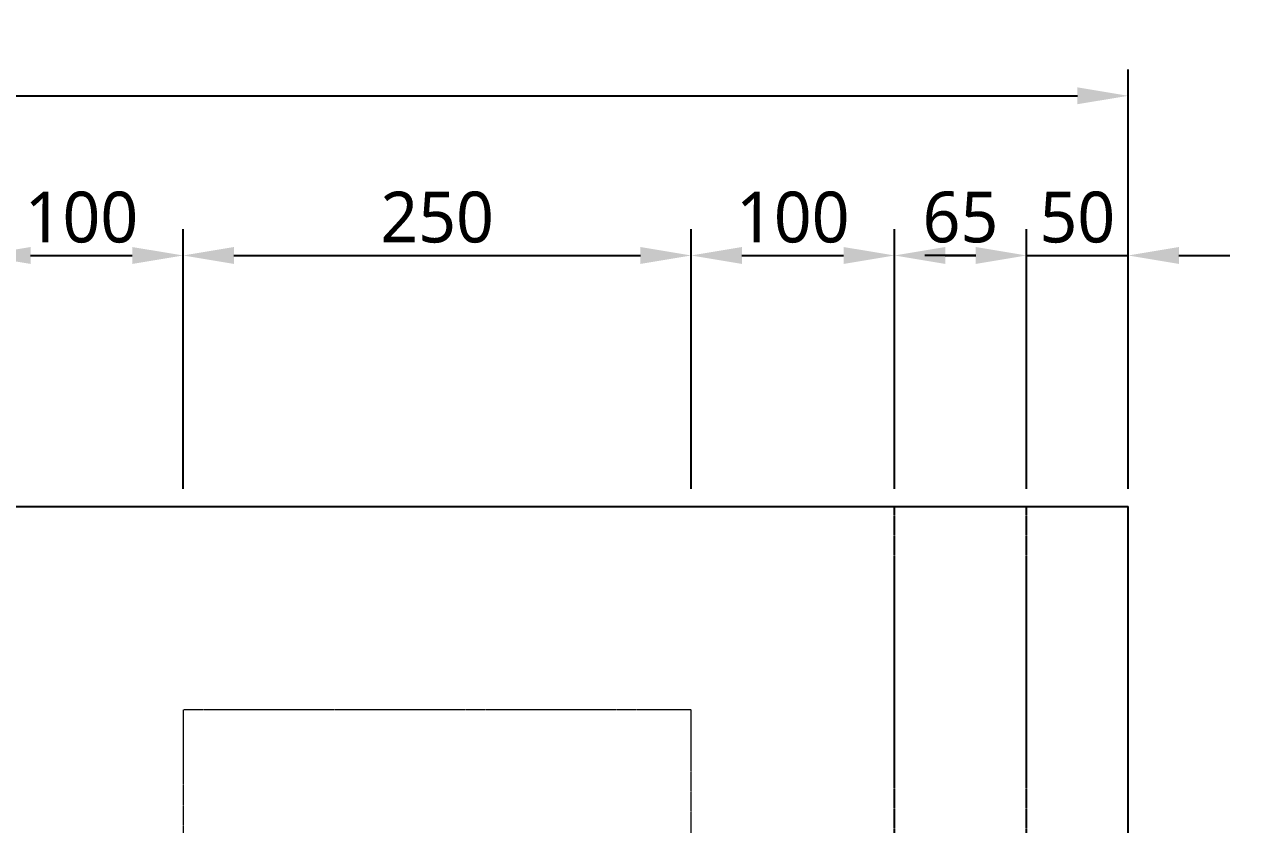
# Model space of a CAD drawing. Header units: millimetres. Extents: x -9013 to 516, y -36629 to 6082.
# Drawn here: x -1498 to -896, y -8029 to -7636 of the extents above; entities that cross this region are included whole.
import ezdxf

# ---------------------------------------------------------------- set-up
doc = ezdxf.new("R2010")
doc.units = ezdxf.units.MM
doc.header["$LTSCALE"] = 0.05
doc.linetypes.add('CENTER', pattern=[50.8, 31.75, -6.35, 6.35, -6.35])
doc.linetypes.add('CENTER2', pattern=[28.575, 19.05, -3.175, 3.175, -3.175])
doc.layers.get('0').update_dxf_attribs({"lineweight": 18})
doc.layers.get('Defpoints').update_dxf_attribs({"color": 140, "lineweight": 18})
doc.layers.add('2CONC', color=4, linetype='Continuous')
doc.layers.add('HWAT___5CS', color=3, linetype='CENTER2')
doc.layers.add('G-Anno-Std-Cntr', color=1, linetype='CENTER2', lineweight=18)
doc.styles.add('trebuchet_MS', font='trebuc.ttf')
doc.dimstyles.new('MGP', dxfattribs={"dimtxt": 2.5, "dimasz": 2.5, "dimexe": 1.25, "dimexo": 0.625, "dimtad": 1, "dimdec": 0, "dimtxsty": 'trebuchet_MS', "dimcen": 2.5, "dimclrt": 7, "dimadec": 0, "dimazin": 0, "dimtfac": 1, "dimtdec": 0, "dimtmove": 0, "dimatfit": 3, "dimfxl": 1.148294, "dimfxlon": 1, "dimarcsym": 2})

# ---------------------------------------------------------------- blocks, each defined once
blk = doc.blocks.new('*D349')
at = {"color": 0, "lineweight": -2, "transparency": 16777216}
for p, q in [((-844.13, -7972.81), (-716.31, -7972.81)), ((-729.31, -8397.81), (-729.31, -7997.81)), ((-844.13, -8422.81), (-716.31, -8422.81))]:
    blk.add_line(p, q, dxfattribs=at)
at = {"color": 0, "transparency": 16777216}
for points in [[(-733.47, -7997.81), (-725.14, -7997.81), (-729.31, -7972.81)], [(-733.47, -8397.81), (-725.14, -8397.81), (-729.31, -8422.81)]]:
    blk.add_solid(points, dxfattribs=at)
at = {"layer": 'Defpoints', "color": 0, "transparency": 16777216}
for p in [(-1170.19, -7972.81), (-729.31, -7972.81), (-1170.19, -8422.81)]:
    blk.add_point(p, dxfattribs=at)
at = {"color": 7, "transparency": 16777216, "insert": (-748.02, -8197.81), "char_height": 25, "attachment_point": 5, "rotation": 90, "style": 'trebuchet_MS'}
blk.add_mtext('450', dxfattribs=at)
blk = doc.blocks.new('*D350')
at = {"color": 0, "lineweight": -2, "transparency": 16777216}
for p, q in [((-844.13, -7872.81), (-716.31, -7872.81)), ((-729.31, -7947.81), (-729.31, -7897.81)), ((-844.13, -7972.81), (-716.31, -7972.81))]:
    blk.add_line(p, q, dxfattribs=at)
at = {"color": 0, "transparency": 16777216}
for points in [[(-733.47, -7897.81), (-725.14, -7897.81), (-729.31, -7872.81)], [(-733.47, -7947.81), (-725.14, -7947.81), (-729.31, -7972.81)]]:
    blk.add_solid(points, dxfattribs=at)
at = {"layer": 'Defpoints', "color": 0, "transparency": 16777216}
for p in [(-1186.54, -7872.81), (-729.31, -7872.81), (-1170.19, -7972.81)]:
    blk.add_point(p, dxfattribs=at)
at = {"color": 7, "transparency": 16777216, "insert": (-748.02, -7922.81), "char_height": 25, "attachment_point": 5, "rotation": 90, "style": 'trebuchet_MS'}
blk.add_mtext('100', dxfattribs=at)
blk = doc.blocks.new('*D353')
at = {"color": 0, "lineweight": -2, "transparency": 16777216}
for p, q in [((-703.61, -7872.81), (-575.78, -7872.81)), ((-588.78, -7897.81), (-588.78, -10147.81)), ((-703.61, -10172.81), (-575.78, -10172.81))]:
    blk.add_line(p, q, dxfattribs=at)
at = {"color": 0, "transparency": 16777216}
for points in [[(-592.95, -7897.81), (-584.62, -7897.81), (-588.78, -7872.81)], [(-592.95, -10147.81), (-584.62, -10147.81), (-588.78, -10172.81)]]:
    blk.add_solid(points, dxfattribs=at)
at = {"layer": 'Defpoints', "color": 0, "transparency": 16777216}
for p in [(-955.19, -7872.81), (-955.19, -10172.81), (-588.78, -10172.81)]:
    blk.add_point(p, dxfattribs=at)
at = {"color": 7, "transparency": 16777216, "insert": (-607.5, -9022.81), "char_height": 25, "attachment_point": 5, "rotation": 90, "style": 'trebuchet_MS'}
blk.add_mtext('2300', dxfattribs=at)
blk = doc.blocks.new('gas meter 1')
at = {"layer": 'G-Anno-Std-Cntr'}
blk.add_lwpolyline([(-6480.2, 2746.98), (-6230.2, 2746.98), (-6230.2, 3196.98), (-6480.2, 3196.98)], close=True, dxfattribs=at)
blk = doc.blocks.new('*D368')
at = {"color": 0, "lineweight": -2, "transparency": 16777216}
for p, q in [((-1520.19, -7864.12), (-1520.19, -7736.29)), ((-1420.19, -7864.12), (-1420.19, -7736.29)), ((-1495.19, -7749.29), (-1445.19, -7749.29))]:
    blk.add_line(p, q, dxfattribs=at)
at = {"color": 0, "transparency": 16777216}
for points in [[(-1495.19, -7745.13), (-1495.19, -7753.46), (-1520.19, -7749.29)], [(-1445.19, -7745.13), (-1445.19, -7753.46), (-1420.19, -7749.29)]]:
    blk.add_solid(points, dxfattribs=at)
at = {"layer": 'Defpoints', "color": 0, "transparency": 16777216}
for p in [(-1420.19, -7749.29), (-1520.19, -7972.81), (-1420.19, -7972.81)]:
    blk.add_point(p, dxfattribs=at)
at = {"color": 7, "transparency": 16777216, "insert": (-1470.19, -7730.57), "char_height": 25, "attachment_point": 5, "style": 'trebuchet_MS'}
blk.add_mtext('100', dxfattribs=at)
blk = doc.blocks.new('*D369')
at = {"color": 0, "lineweight": -2, "transparency": 16777216}
for p, q in [((-1420.19, -7864.12), (-1420.19, -7736.29)), ((-1170.19, -7864.12), (-1170.19, -7736.29)), ((-1395.19, -7749.29), (-1195.19, -7749.29))]:
    blk.add_line(p, q, dxfattribs=at)
at = {"color": 0, "transparency": 16777216}
for points in [[(-1395.19, -7745.13), (-1395.19, -7753.46), (-1420.19, -7749.29)], [(-1195.19, -7745.13), (-1195.19, -7753.46), (-1170.19, -7749.29)]]:
    blk.add_solid(points, dxfattribs=at)
at = {"layer": 'Defpoints', "color": 0, "transparency": 16777216}
for p in [(-1170.19, -7749.29), (-1420.19, -7972.81), (-1170.19, -7972.81)]:
    blk.add_point(p, dxfattribs=at)
at = {"color": 7, "transparency": 16777216, "insert": (-1295.19, -7730.57), "char_height": 25, "attachment_point": 5, "style": 'trebuchet_MS'}
blk.add_mtext('250', dxfattribs=at)
blk = doc.blocks.new('*D370')
at = {"color": 0, "lineweight": -2, "transparency": 16777216}
for p, q in [((-1170.19, -7864.12), (-1170.19, -7736.29)), ((-1070.19, -7864.12), (-1070.19, -7736.29)), ((-1145.19, -7749.29), (-1095.19, -7749.29))]:
    blk.add_line(p, q, dxfattribs=at)
at = {"color": 0, "transparency": 16777216}
for points in [[(-1145.19, -7745.13), (-1145.19, -7753.46), (-1170.19, -7749.29)], [(-1095.19, -7745.13), (-1095.19, -7753.46), (-1070.19, -7749.29)]]:
    blk.add_solid(points, dxfattribs=at)
at = {"layer": 'Defpoints', "color": 0, "transparency": 16777216}
for p in [(-1070.19, -7749.29), (-1170.19, -7972.81), (-1070.19, -7972.81)]:
    blk.add_point(p, dxfattribs=at)
at = {"color": 7, "transparency": 16777216, "insert": (-1120.19, -7730.57), "char_height": 25, "attachment_point": 5, "style": 'trebuchet_MS'}
blk.add_mtext('100', dxfattribs=at)
blk = doc.blocks.new('*D371')
at = {"color": 0, "lineweight": -2, "transparency": 16777216}
for p, q in [((-1070.19, -7864.12), (-1070.19, -7736.29)), ((-1005.19, -7864.12), (-1005.19, -7736.29)), ((-1045.19, -7749.29), (-1030.19, -7749.29))]:
    blk.add_line(p, q, dxfattribs=at)
at = {"color": 0, "transparency": 16777216}
for points in [[(-1045.19, -7745.13), (-1045.19, -7753.46), (-1070.19, -7749.29)], [(-1030.19, -7745.13), (-1030.19, -7753.46), (-1005.19, -7749.29)]]:
    blk.add_solid(points, dxfattribs=at)
at = {"layer": 'Defpoints', "color": 0, "transparency": 16777216}
for p in [(-1005.19, -7749.29), (-1070.19, -7911.15), (-1005.19, -7911.15)]:
    blk.add_point(p, dxfattribs=at)
at = {"color": 7, "transparency": 16777216, "insert": (-1037.69, -7730.53), "char_height": 25, "attachment_point": 5, "style": 'trebuchet_MS'}
blk.add_mtext('65', dxfattribs=at)
blk = doc.blocks.new('*D372')
at = {"color": 0, "lineweight": -2, "transparency": 16777216}
for p, q in [((-1005.19, -7864.12), (-1005.19, -7736.29)), ((-955.19, -7864.12), (-955.19, -7736.29)), ((-1030.19, -7749.29), (-1055.19, -7749.29)), ((-1005.19, -7749.29), (-955.19, -7749.29)), ((-930.19, -7749.29), (-905.19, -7749.29))]:
    blk.add_line(p, q, dxfattribs=at)
at = {"color": 0, "transparency": 16777216}
for points in [[(-1030.19, -7745.13), (-1030.19, -7753.46), (-1005.19, -7749.29)], [(-930.19, -7745.13), (-930.19, -7753.46), (-955.19, -7749.29)]]:
    blk.add_solid(points, dxfattribs=at)
at = {"layer": 'Defpoints', "color": 0, "transparency": 16777216}
for p in [(-955.19, -7749.29), (-1005.19, -7911.15), (-955.19, -7911.15)]:
    blk.add_point(p, dxfattribs=at)
at = {"color": 7, "transparency": 16777216, "insert": (-980.19, -7730.57), "char_height": 25, "attachment_point": 5, "style": 'trebuchet_MS'}
blk.add_mtext('50', dxfattribs=at)
blk = doc.blocks.new('*D373')
at = {"color": 0, "lineweight": -2, "transparency": 16777216}
for p, q in [((-2370.19, -7785.56), (-2370.19, -7657.73)), ((-955.19, -7785.56), (-955.19, -7657.73)), ((-2345.19, -7670.73), (-980.19, -7670.73))]:
    blk.add_line(p, q, dxfattribs=at)
at = {"color": 0, "transparency": 16777216}
for points in [[(-2345.19, -7666.56), (-2345.19, -7674.89), (-2370.19, -7670.73)], [(-980.19, -7666.56), (-980.19, -7674.89), (-955.19, -7670.73)]]:
    blk.add_solid(points, dxfattribs=at)
at = {"layer": 'Defpoints', "color": 0, "transparency": 16777216}
for p in [(-955.19, -7670.73), (-2370.19, -7905.49), (-955.19, -7911.15)]:
    blk.add_point(p, dxfattribs=at)
at = {"color": 7, "transparency": 16777216, "insert": (-1662.69, -7652.06), "char_height": 25, "attachment_point": 5, "style": 'trebuchet_MS'}
blk.add_mtext('1415', dxfattribs=at)

msp = doc.modelspace()

# ---------------------------------------------------------------- linework, layer by layer
at = {"layer": '2CONC', "lineweight": -3}
for p in [(-2370.19, -7872.81), (-955.19, -10172.81)]:
    msp.add_line(p, (-955.19, -7872.81), dxfattribs=at)
at = {"layer": 'HWAT___5CS', "color": 2}
for p, q in [((-1070.19, -10172.81), (-1070.19, -7872.81)), ((-1005.19, -10172.81), (-1005.19, -7872.81))]:
    msp.add_line(p, q, dxfattribs=at)

# ---------------------------------------------------------------- block references
at = {"layer": 'G-Anno-Std-Cntr', "color": 7, "linetype": 'CENTER'}
msp.add_blockref('gas meter 1', (5060.01, -11169.78), dxfattribs=at)

# ---------------------------------------------------------------- dimensions: what is measured, and where the dimension line sits
for base, p1, p2, picture, middle in [((-955.19, -7670.73), (-2370.19, -7905.49), (-955.19, -7911.15), '*D373', (-1662.69, -7652.06)), ((-1420.19, -7749.29), (-1520.19, -7972.81), (-1420.19, -7972.81), '*D368', (-1470.19, -7730.57)), ((-1170.19, -7749.29), (-1420.19, -7972.81), (-1170.19, -7972.81), '*D369', (-1295.19, -7730.57)), ((-1070.19, -7749.29), (-1170.19, -7972.81), (-1070.19, -7972.81), '*D370', (-1120.19, -7730.57)), ((-1005.19, -7749.29), (-1070.19, -7911.15), (-1005.19, -7911.15), '*D371', (-1037.69, -7730.53)), ((-955.19, -7749.29), (-1005.19, -7911.15), (-955.19, -7911.15), '*D372', (-980.19, -7730.57))]:
    dim = msp.add_linear_dim(base=base, p1=p1, p2=p2, dimstyle='MGP', override={"dimscale": 100, "dimtxt": 0.25, "dimasz": 0.25, "dimexe": 0.13, "dimexo": 0.06, "dimgap": 0.06, "dimarcsym": 1})
    dim.commit()
    dim.dimension.update_dxf_attribs({"geometry": picture, "text_midpoint": middle})
for base, p1, p2, picture, middle in [((-729.31, -7872.81), (-1170.19, -7972.81), (-1186.54, -7872.81), '*D350', (-748.02, -7922.81)), ((-588.78, -10172.81), (-955.19, -7872.81), (-955.19, -10172.81), '*D353', (-607.5, -9022.81)), ((-729.31, -7972.81), (-1170.19, -8422.81), (-1170.19, -7972.81), '*D349', (-748.02, -8197.81))]:
    dim = msp.add_linear_dim(base=base, p1=p1, p2=p2, angle=90, dimstyle='MGP', override={"dimscale": 100, "dimtxt": 0.25, "dimasz": 0.25, "dimexe": 0.13, "dimexo": 0.06, "dimgap": 0.06, "dimarcsym": 1})
    dim.commit()
    dim.dimension.update_dxf_attribs({"geometry": picture, "text_midpoint": middle})

doc.saveas('drawing.dxf')
